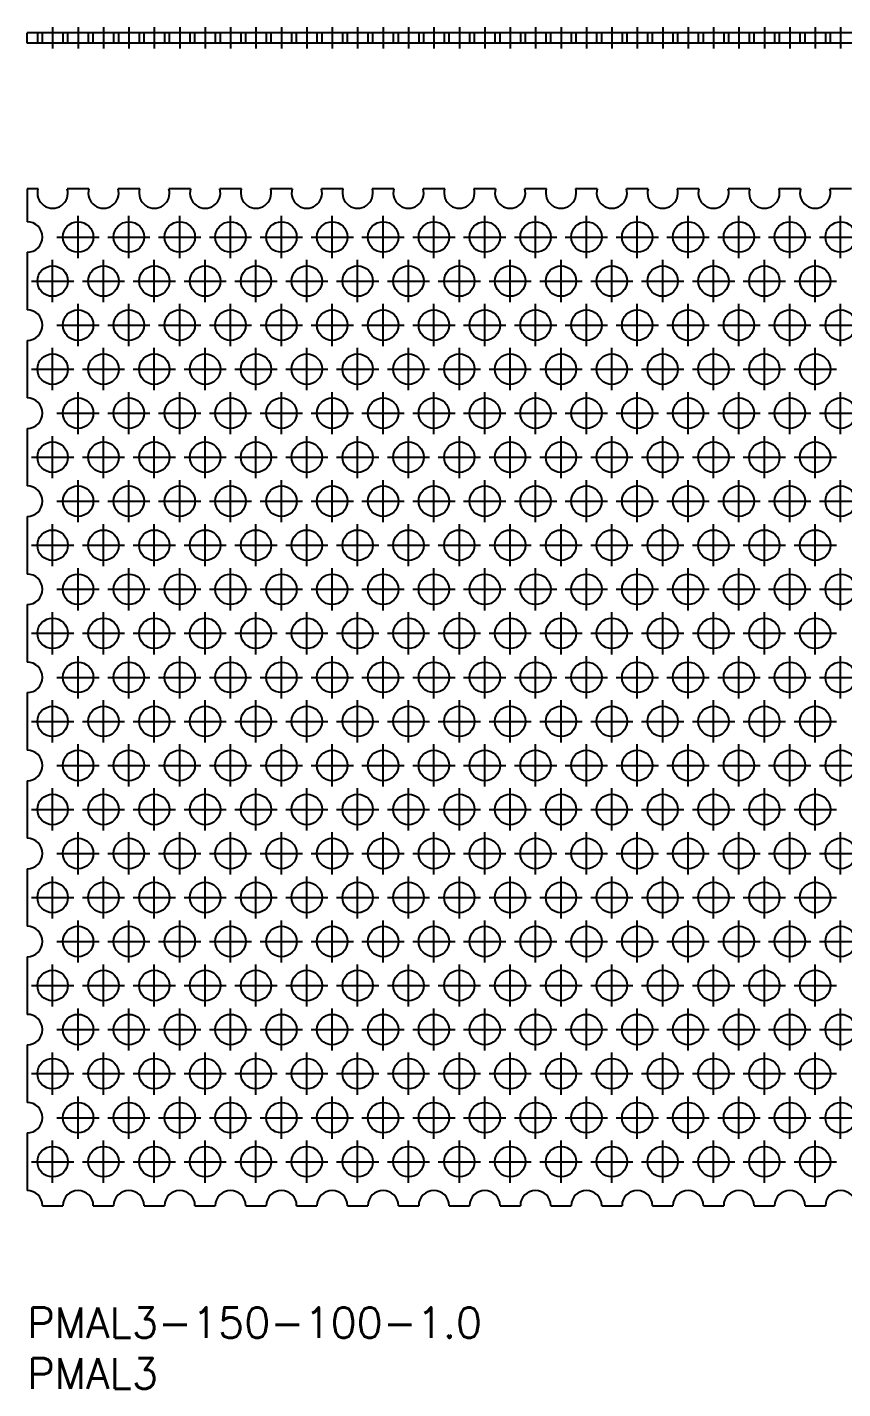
# Model space of a CAD drawing. Extents: x 0 to 162, y -8 to 126.
# Drawn here: x 0 to 80.2, y -8 to 125.9 of the extents above; entities that cross this region are included whole.
import ezdxf

# ---------------------------------------------------------------- set-up
doc = ezdxf.new("R2010")
doc.units = 0
doc.header["$LTSCALE"] = 0.5
doc.linetypes.add('CENTER', pattern=[50.8, 31.75, -6.35, 6.35, -6.35])
doc.linetypes.add('DASHED', pattern=[19.05, 12.7, -6.35])
for name, color, linetype in [('MSM_CENTER', 1, 'CENTER'), ('MSM_CONTINUOUS', 7, 'CONTINUOUS'), ('MSM_DASHED', 4, 'DASHED'), ('MSM_PART_NUMBER', 7, 'CONTINUOUS')]:
    doc.layers.add(name, color=color, linetype=linetype)
doc.styles.get("Standard").update_dxf_attribs({"font": 'txt.shx', "height": 3, "bigfont": 'bigfont.shx'})

# ---------------------------------------------------------------- blocks, each defined once
blk = doc.blocks.new('*U14')
at = {"layer": 'MSM_PART_NUMBER'}
blk.add_text('PMAL3-150-100-1.0', height=3, dxfattribs=at).set_placement((0, -3))
blk = doc.blocks.new('*U15')
at = {"layer": 'MSM_PART_NUMBER'}
blk.add_text('PMAL3', height=3, dxfattribs=at).set_placement((0, -8))

msp = doc.modelspace()

# ---------------------------------------------------------------- linework, layer by layer
at = {"layer": 'MSM_CENTER'}
for p, q in [((2.5, 125.89), (2.5, 123.79)), ((5, 125.89), (5, 123.79)), ((7.5, 125.89), (7.5, 123.79)), ((10, 125.89), (10, 123.79)), ((12.5, 125.89), (12.5, 123.79)), ((15, 125.89), (15, 123.79)), ((17.5, 125.89), (17.5, 123.79)), ((20, 125.89), (20, 123.79)), ((22.5, 125.89), (22.5, 123.79)), ((25, 125.89), (25, 123.79)), ((27.5, 125.89), (27.5, 123.79)), ((30, 125.89), (30, 123.79)), ((32.5, 125.89), (32.5, 123.79)), ((35, 125.89), (35, 123.79)), ((37.5, 125.89), (37.5, 123.79)), ((40, 125.89), (40, 123.79)), ((42.5, 125.89), (42.5, 123.79)), ((45, 125.89), (45, 123.79)), ((47.5, 125.89), (47.5, 123.79)), ((50, 125.89), (50, 123.79)), ((52.5, 125.89), (52.5, 123.79)), ((55, 125.89), (55, 123.79)), ((57.5, 125.89), (57.5, 123.79)), ((60, 125.89), (60, 123.79)), ((62.5, 125.89), (62.5, 123.79)), ((65, 125.89), (65, 123.79)), ((67.5, 125.89), (67.5, 123.79)), ((70, 125.89), (70, 123.79)), ((72.5, 125.89), (72.5, 123.79)), ((75, 125.89), (75, 123.79)), ((77.5, 125.89), (77.5, 123.79)), ((80, 125.89), (80, 123.79)), ((5, 103.19), (5, 107.34)), ((10, 103.19), (10, 107.34)), ((15, 103.19), (15, 107.34)), ((20, 103.19), (20, 107.34)), ((25, 103.19), (25, 107.34)), ((30, 103.19), (30, 107.34)), ((35, 103.19), (35, 107.34)), ((40, 103.19), (40, 107.34)), ((45, 103.19), (45, 107.34)), ((50, 103.19), (50, 107.34)), ((55, 103.19), (55, 107.34)), ((60, 103.19), (60, 107.34)), ((65, 103.19), (65, 107.34)), ((70, 103.19), (70, 107.34)), ((75, 103.19), (75, 107.34)), ((80, 103.19), (80, 107.34)), ((2.92, 105.26), (7.08, 105.26)), ((7.92, 105.26), (12.07, 105.26)), ((12.92, 105.26), (17.07, 105.26)), ((17.92, 105.26), (22.07, 105.26)), ((22.92, 105.26), (27.07, 105.26)), ((27.92, 105.26), (32.08, 105.26)), ((32.92, 105.26), (37.08, 105.26)), ((37.92, 105.26), (42.08, 105.26)), ((42.92, 105.26), (47.08, 105.26)), ((47.92, 105.26), (52.08, 105.26)), ((52.92, 105.26), (57.08, 105.26)), ((57.92, 105.26), (62.08, 105.26)), ((62.92, 105.26), (67.08, 105.26)), ((67.92, 105.26), (72.08, 105.26)), ((72.92, 105.26), (77.08, 105.26)), ((77.92, 105.26), (82.08, 105.26)), ((2.5, 98.86), (2.5, 103.01)), ((7.5, 98.86), (7.5, 103.01)), ((12.5, 98.86), (12.5, 103.01)), ((17.5, 98.86), (17.5, 103.01)), ((22.5, 98.86), (22.5, 103.01)), ((27.5, 98.86), (27.5, 103.01)), ((32.5, 98.86), (32.5, 103.01)), ((37.5, 98.86), (37.5, 103.01)), ((42.5, 98.86), (42.5, 103.01)), ((47.5, 98.86), (47.5, 103.01)), ((52.5, 98.86), (52.5, 103.01)), ((57.5, 98.86), (57.5, 103.01)), ((62.5, 98.86), (62.5, 103.01)), ((67.5, 98.86), (67.5, 103.01)), ((72.5, 98.86), (72.5, 103.01)), ((77.5, 98.86), (77.5, 103.01)), ((0.42, 100.93), (4.58, 100.93)), ((5.42, 100.93), (9.58, 100.93)), ((10.42, 100.93), (14.57, 100.93)), ((15.42, 100.93), (19.57, 100.93)), ((20.42, 100.93), (24.57, 100.93)), ((25.42, 100.93), (29.57, 100.93)), ((30.42, 100.93), (34.58, 100.93)), ((35.42, 100.93), (39.58, 100.93)), ((40.42, 100.93), (44.58, 100.93)), ((45.42, 100.93), (49.58, 100.93)), ((50.42, 100.93), (54.58, 100.93)), ((55.42, 100.93), (59.58, 100.93)), ((60.42, 100.93), (64.58, 100.93)), ((65.42, 100.93), (69.58, 100.93)), ((70.42, 100.93), (74.58, 100.93)), ((75.42, 100.93), (79.58, 100.93)), ((5, 94.53), (5, 98.68)), ((10, 94.53), (10, 98.68)), ((15, 94.53), (15, 98.68)), ((20, 94.53), (20, 98.68)), ((25, 94.53), (25, 98.68)), ((30, 94.53), (30, 98.68)), ((35, 94.53), (35, 98.68)), ((40, 94.53), (40, 98.68)), ((45, 94.53), (45, 98.68)), ((50, 94.53), (50, 98.68)), ((55, 94.53), (55, 98.68)), ((60, 94.53), (60, 98.68)), ((65, 94.53), (65, 98.68)), ((70, 94.53), (70, 98.68)), ((75, 94.53), (75, 98.68)), ((80, 94.53), (80, 98.68)), ((2.92, 96.6), (7.08, 96.6)), ((7.92, 96.6), (12.07, 96.6)), ((12.92, 96.6), (17.07, 96.6)), ((17.92, 96.6), (22.07, 96.6)), ((22.92, 96.6), (27.07, 96.6)), ((27.92, 96.6), (32.08, 96.6)), ((32.92, 96.6), (37.08, 96.6)), ((37.92, 96.6), (42.08, 96.6)), ((42.92, 96.6), (47.08, 96.6)), ((47.92, 96.6), (52.08, 96.6)), ((52.92, 96.6), (57.08, 96.6)), ((57.92, 96.6), (62.08, 96.6)), ((62.92, 96.6), (67.08, 96.6)), ((67.92, 96.6), (72.08, 96.6)), ((72.92, 96.6), (77.08, 96.6)), ((77.92, 96.6), (82.08, 96.6)), ((2.5, 90.2), (2.5, 94.35)), ((7.5, 90.2), (7.5, 94.35)), ((12.5, 90.2), (12.5, 94.35)), ((17.5, 90.2), (17.5, 94.35)), ((22.5, 90.2), (22.5, 94.35)), ((27.5, 90.2), (27.5, 94.35)), ((32.5, 90.2), (32.5, 94.35)), ((37.5, 90.2), (37.5, 94.35)), ((42.5, 90.2), (42.5, 94.35)), ((47.5, 90.2), (47.5, 94.35)), ((52.5, 90.2), (52.5, 94.35)), ((57.5, 90.2), (57.5, 94.35)), ((62.5, 90.2), (62.5, 94.35)), ((67.5, 90.2), (67.5, 94.35)), ((72.5, 90.2), (72.5, 94.35)), ((77.5, 90.2), (77.5, 94.35)), ((0.42, 92.27), (4.58, 92.27)), ((5.42, 92.27), (9.58, 92.27)), ((10.42, 92.27), (14.57, 92.27)), ((15.42, 92.27), (19.57, 92.27)), ((20.42, 92.27), (24.57, 92.27)), ((25.42, 92.27), (29.57, 92.27)), ((30.42, 92.27), (34.58, 92.27)), ((35.42, 92.27), (39.58, 92.27)), ((40.42, 92.27), (44.58, 92.27)), ((45.42, 92.27), (49.58, 92.27)), ((50.42, 92.27), (54.58, 92.27)), ((55.42, 92.27), (59.58, 92.27)), ((60.42, 92.27), (64.58, 92.27)), ((65.42, 92.27), (69.58, 92.27)), ((70.42, 92.27), (74.58, 92.27)), ((75.42, 92.27), (79.58, 92.27)), ((5, 85.87), (5, 90.02)), ((10, 85.87), (10, 90.02)), ((15, 85.87), (15, 90.02)), ((20, 85.87), (20, 90.02)), ((25, 85.87), (25, 90.02)), ((30, 85.87), (30, 90.02)), ((35, 85.87), (35, 90.02)), ((40, 85.87), (40, 90.02)), ((45, 85.87), (45, 90.02)), ((50, 85.87), (50, 90.02)), ((55, 85.87), (55, 90.02)), ((60, 85.87), (60, 90.02)), ((65, 85.87), (65, 90.02)), ((70, 85.87), (70, 90.02)), ((75, 85.87), (75, 90.02)), ((80, 85.87), (80, 90.02)), ((2.92, 87.94), (7.08, 87.94)), ((7.92, 87.94), (12.07, 87.94)), ((12.92, 87.94), (17.07, 87.94)), ((17.92, 87.94), (22.07, 87.94)), ((22.92, 87.94), (27.07, 87.94)), ((27.92, 87.94), (32.08, 87.94)), ((32.92, 87.94), (37.08, 87.94)), ((37.92, 87.94), (42.08, 87.94)), ((42.92, 87.94), (47.08, 87.94)), ((47.92, 87.94), (52.08, 87.94)), ((52.92, 87.94), (57.08, 87.94)), ((57.92, 87.94), (62.08, 87.94)), ((62.92, 87.94), (67.08, 87.94)), ((67.92, 87.94), (72.08, 87.94)), ((72.92, 87.94), (77.08, 87.94)), ((77.92, 87.94), (82.08, 87.94)), ((2.5, 81.54), (2.5, 85.69)), ((7.5, 81.54), (7.5, 85.69)), ((12.5, 81.54), (12.5, 85.69)), ((17.5, 81.54), (17.5, 85.69)), ((22.5, 81.54), (22.5, 85.69)), ((27.5, 81.54), (27.5, 85.69)), ((32.5, 81.54), (32.5, 85.69)), ((37.5, 81.54), (37.5, 85.69)), ((42.5, 81.54), (42.5, 85.69)), ((47.5, 81.54), (47.5, 85.69)), ((52.5, 81.54), (52.5, 85.69)), ((57.5, 81.54), (57.5, 85.69)), ((62.5, 81.54), (62.5, 85.69)), ((67.5, 81.54), (67.5, 85.69)), ((72.5, 81.54), (72.5, 85.69)), ((77.5, 81.54), (77.5, 85.69)), ((0.42, 83.61), (4.58, 83.61)), ((5.42, 83.61), (9.58, 83.61)), ((10.42, 83.61), (14.57, 83.61)), ((15.42, 83.61), (19.57, 83.61)), ((20.42, 83.61), (24.57, 83.61)), ((25.42, 83.61), (29.57, 83.61)), ((30.42, 83.61), (34.58, 83.61)), ((35.42, 83.61), (39.58, 83.61)), ((40.42, 83.61), (44.58, 83.61)), ((45.42, 83.61), (49.58, 83.61)), ((50.42, 83.61), (54.58, 83.61)), ((55.42, 83.61), (59.58, 83.61)), ((60.42, 83.61), (64.58, 83.61)), ((65.42, 83.61), (69.58, 83.61)), ((70.42, 83.61), (74.58, 83.61)), ((75.42, 83.61), (79.58, 83.61)), ((5, 77.21), (5, 81.36)), ((10, 77.21), (10, 81.36)), ((15, 77.21), (15, 81.36)), ((20, 77.21), (20, 81.36)), ((25, 77.21), (25, 81.36)), ((30, 77.21), (30, 81.36)), ((35, 77.21), (35, 81.36)), ((40, 77.21), (40, 81.36)), ((45, 77.21), (45, 81.36)), ((50, 77.21), (50, 81.36)), ((55, 77.21), (55, 81.36)), ((60, 77.21), (60, 81.36)), ((65, 77.21), (65, 81.36)), ((70, 77.21), (70, 81.36)), ((75, 77.21), (75, 81.36)), ((80, 77.21), (80, 81.36)), ((2.92, 79.28), (7.08, 79.28)), ((7.92, 79.28), (12.07, 79.28)), ((12.92, 79.28), (17.07, 79.28)), ((17.92, 79.28), (22.07, 79.28)), ((22.92, 79.28), (27.07, 79.28)), ((27.92, 79.28), (32.08, 79.28)), ((32.92, 79.28), (37.08, 79.28)), ((37.92, 79.28), (42.08, 79.28)), ((42.92, 79.28), (47.08, 79.28)), ((47.92, 79.28), (52.08, 79.28)), ((52.92, 79.28), (57.08, 79.28)), ((57.92, 79.28), (62.08, 79.28)), ((62.92, 79.28), (67.08, 79.28)), ((67.92, 79.28), (72.08, 79.28)), ((72.92, 79.28), (77.08, 79.28)), ((77.92, 79.28), (82.08, 79.28)), ((2.5, 72.88), (2.5, 77.03)), ((7.5, 72.88), (7.5, 77.03)), ((12.5, 72.88), (12.5, 77.03)), ((17.5, 72.88), (17.5, 77.03)), ((22.5, 72.88), (22.5, 77.03)), ((27.5, 72.88), (27.5, 77.03)), ((32.5, 72.88), (32.5, 77.03)), ((37.5, 72.88), (37.5, 77.03)), ((42.5, 72.88), (42.5, 77.03)), ((47.5, 72.88), (47.5, 77.03)), ((52.5, 72.88), (52.5, 77.03)), ((57.5, 72.88), (57.5, 77.03)), ((62.5, 72.88), (62.5, 77.03)), ((67.5, 72.88), (67.5, 77.03)), ((72.5, 72.88), (72.5, 77.03)), ((77.5, 72.88), (77.5, 77.03)), ((0.42, 74.95), (4.58, 74.95)), ((5.42, 74.95), (9.58, 74.95)), ((10.42, 74.95), (14.57, 74.95)), ((15.42, 74.95), (19.57, 74.95)), ((20.42, 74.95), (24.57, 74.95)), ((25.42, 74.95), (29.57, 74.95)), ((30.42, 74.95), (34.58, 74.95)), ((35.42, 74.95), (39.58, 74.95)), ((40.42, 74.95), (44.58, 74.95)), ((45.42, 74.95), (49.58, 74.95)), ((50.42, 74.95), (54.58, 74.95)), ((55.42, 74.95), (59.58, 74.95)), ((60.42, 74.95), (64.58, 74.95)), ((65.42, 74.95), (69.58, 74.95)), ((70.42, 74.95), (74.58, 74.95)), ((75.42, 74.95), (79.58, 74.95)), ((5, 68.55), (5, 72.7)), ((10, 68.55), (10, 72.7)), ((15, 68.55), (15, 72.7)), ((20, 68.55), (20, 72.7)), ((25, 68.55), (25, 72.7)), ((30, 68.55), (30, 72.7)), ((35, 68.55), (35, 72.7)), ((40, 68.55), (40, 72.7)), ((45, 68.55), (45, 72.7)), ((50, 68.55), (50, 72.7)), ((55, 68.55), (55, 72.7)), ((60, 68.55), (60, 72.7)), ((65, 68.55), (65, 72.7)), ((70, 68.55), (70, 72.7)), ((75, 68.55), (75, 72.7)), ((80, 68.55), (80, 72.7)), ((2.92, 70.62), (7.08, 70.62)), ((7.92, 70.62), (12.07, 70.62)), ((12.92, 70.62), (17.07, 70.62)), ((17.92, 70.62), (22.07, 70.62)), ((22.92, 70.62), (27.07, 70.62)), ((27.92, 70.62), (32.08, 70.62)), ((32.92, 70.62), (37.08, 70.62)), ((37.92, 70.62), (42.08, 70.62)), ((42.92, 70.62), (47.08, 70.62)), ((47.92, 70.62), (52.08, 70.62)), ((52.92, 70.62), (57.08, 70.62)), ((57.92, 70.62), (62.08, 70.62)), ((62.92, 70.62), (67.08, 70.62)), ((67.92, 70.62), (72.08, 70.62)), ((72.92, 70.62), (77.08, 70.62)), ((77.92, 70.62), (82.08, 70.62)), ((2.5, 64.22), (2.5, 68.37)), ((7.5, 64.22), (7.5, 68.37)), ((12.5, 64.22), (12.5, 68.37)), ((17.5, 64.22), (17.5, 68.37)), ((22.5, 64.22), (22.5, 68.37)), ((27.5, 64.22), (27.5, 68.37)), ((32.5, 64.22), (32.5, 68.37)), ((37.5, 64.22), (37.5, 68.37)), ((42.5, 64.22), (42.5, 68.37)), ((47.5, 64.22), (47.5, 68.37)), ((52.5, 64.22), (52.5, 68.37)), ((57.5, 64.22), (57.5, 68.37)), ((62.5, 64.22), (62.5, 68.37)), ((67.5, 64.22), (67.5, 68.37)), ((72.5, 64.22), (72.5, 68.37)), ((77.5, 64.22), (77.5, 68.37)), ((0.42, 66.29), (4.58, 66.29)), ((5.42, 66.29), (9.58, 66.29)), ((10.42, 66.29), (14.57, 66.29)), ((15.42, 66.29), (19.57, 66.29)), ((20.42, 66.29), (24.57, 66.29)), ((25.42, 66.29), (29.57, 66.29)), ((30.42, 66.29), (34.58, 66.29)), ((35.42, 66.29), (39.58, 66.29)), ((40.42, 66.29), (44.58, 66.29)), ((45.42, 66.29), (49.58, 66.29)), ((50.42, 66.29), (54.58, 66.29)), ((55.42, 66.29), (59.58, 66.29)), ((60.42, 66.29), (64.58, 66.29)), ((65.42, 66.29), (69.58, 66.29)), ((70.42, 66.29), (74.58, 66.29)), ((75.42, 66.29), (79.58, 66.29)), ((5, 59.89), (5, 64.04)), ((10, 59.89), (10, 64.04)), ((15, 59.89), (15, 64.04)), ((20, 59.89), (20, 64.04)), ((25, 59.89), (25, 64.04)), ((30, 59.89), (30, 64.04)), ((35, 59.89), (35, 64.04)), ((40, 59.89), (40, 64.04)), ((45, 59.89), (45, 64.04)), ((50, 59.89), (50, 64.04)), ((55, 59.89), (55, 64.04)), ((60, 59.89), (60, 64.04)), ((65, 59.89), (65, 64.04)), ((70, 59.89), (70, 64.04)), ((75, 59.89), (75, 64.04)), ((80, 59.89), (80, 64.04)), ((2.92, 61.96), (7.08, 61.96)), ((7.92, 61.96), (12.07, 61.96)), ((12.92, 61.96), (17.07, 61.96)), ((17.92, 61.96), (22.07, 61.96)), ((22.92, 61.96), (27.07, 61.96)), ((27.92, 61.96), (32.08, 61.96)), ((32.92, 61.96), (37.08, 61.96)), ((37.92, 61.96), (42.08, 61.96)), ((42.92, 61.96), (47.08, 61.96)), ((47.92, 61.96), (52.08, 61.96)), ((52.92, 61.96), (57.08, 61.96)), ((57.92, 61.96), (62.08, 61.96)), ((62.92, 61.96), (67.08, 61.96)), ((67.92, 61.96), (72.08, 61.96)), ((72.92, 61.96), (77.08, 61.96)), ((77.92, 61.96), (82.08, 61.96)), ((2.5, 55.56), (2.5, 59.71)), ((7.5, 55.56), (7.5, 59.71)), ((12.5, 55.56), (12.5, 59.71)), ((17.5, 55.56), (17.5, 59.71)), ((22.5, 55.56), (22.5, 59.71)), ((27.5, 55.56), (27.5, 59.71)), ((32.5, 55.56), (32.5, 59.71)), ((37.5, 55.56), (37.5, 59.71)), ((42.5, 55.56), (42.5, 59.71)), ((47.5, 55.56), (47.5, 59.71)), ((52.5, 55.56), (52.5, 59.71)), ((57.5, 55.56), (57.5, 59.71)), ((62.5, 55.56), (62.5, 59.71)), ((67.5, 55.56), (67.5, 59.71)), ((72.5, 55.56), (72.5, 59.71)), ((77.5, 55.56), (77.5, 59.71)), ((0.42, 57.63), (4.58, 57.63)), ((5.42, 57.63), (9.58, 57.63)), ((10.42, 57.63), (14.57, 57.63)), ((15.42, 57.63), (19.57, 57.63)), ((20.42, 57.63), (24.57, 57.63)), ((25.42, 57.63), (29.57, 57.63)), ((30.42, 57.63), (34.58, 57.63)), ((35.42, 57.63), (39.58, 57.63)), ((40.42, 57.63), (44.58, 57.63)), ((45.42, 57.63), (49.58, 57.63)), ((50.42, 57.63), (54.58, 57.63)), ((55.42, 57.63), (59.58, 57.63)), ((60.42, 57.63), (64.58, 57.63)), ((65.42, 57.63), (69.58, 57.63)), ((70.42, 57.63), (74.58, 57.63)), ((75.42, 57.63), (79.58, 57.63)), ((5, 51.23), (5, 55.38)), ((10, 51.23), (10, 55.38)), ((15, 51.23), (15, 55.38)), ((20, 51.23), (20, 55.38)), ((25, 51.23), (25, 55.38)), ((30, 51.23), (30, 55.38)), ((35, 51.23), (35, 55.38)), ((40, 51.23), (40, 55.38)), ((45, 51.23), (45, 55.38)), ((50, 51.23), (50, 55.38)), ((55, 51.23), (55, 55.38)), ((60, 51.23), (60, 55.38)), ((65, 51.23), (65, 55.38)), ((70, 51.23), (70, 55.38)), ((75, 51.23), (75, 55.38)), ((80, 51.23), (80, 55.38)), ((2.92, 53.3), (7.08, 53.3)), ((7.92, 53.3), (12.07, 53.3)), ((12.92, 53.3), (17.07, 53.3)), ((17.92, 53.3), (22.07, 53.3)), ((22.92, 53.3), (27.07, 53.3)), ((27.92, 53.3), (32.08, 53.3)), ((32.92, 53.3), (37.08, 53.3)), ((37.92, 53.3), (42.08, 53.3)), ((42.92, 53.3), (47.08, 53.3)), ((47.92, 53.3), (52.08, 53.3)), ((52.92, 53.3), (57.08, 53.3)), ((57.92, 53.3), (62.08, 53.3)), ((62.92, 53.3), (67.08, 53.3)), ((67.92, 53.3), (72.08, 53.3)), ((72.92, 53.3), (77.08, 53.3)), ((77.92, 53.3), (82.08, 53.3)), ((2.5, 46.9), (2.5, 51.05)), ((7.5, 46.9), (7.5, 51.05)), ((12.5, 46.9), (12.5, 51.05)), ((17.5, 46.9), (17.5, 51.05)), ((22.5, 46.9), (22.5, 51.05)), ((27.5, 46.9), (27.5, 51.05)), ((32.5, 46.9), (32.5, 51.05)), ((37.5, 46.9), (37.5, 51.05)), ((42.5, 46.9), (42.5, 51.05)), ((47.5, 46.9), (47.5, 51.05)), ((52.5, 46.9), (52.5, 51.05)), ((57.5, 46.9), (57.5, 51.05)), ((62.5, 46.9), (62.5, 51.05)), ((67.5, 46.9), (67.5, 51.05)), ((72.5, 46.9), (72.5, 51.05)), ((77.5, 46.9), (77.5, 51.05)), ((0.42, 48.97), (4.58, 48.97)), ((5.42, 48.97), (9.58, 48.97)), ((10.42, 48.97), (14.57, 48.97)), ((15.42, 48.97), (19.57, 48.97)), ((20.42, 48.97), (24.57, 48.97)), ((25.42, 48.97), (29.57, 48.97)), ((30.42, 48.97), (34.58, 48.97)), ((35.42, 48.97), (39.58, 48.97)), ((40.42, 48.97), (44.58, 48.97)), ((45.42, 48.97), (49.58, 48.97)), ((50.42, 48.97), (54.58, 48.97)), ((55.42, 48.97), (59.58, 48.97)), ((60.42, 48.97), (64.58, 48.97)), ((65.42, 48.97), (69.58, 48.97)), ((70.42, 48.97), (74.58, 48.97)), ((75.42, 48.97), (79.58, 48.97)), ((5, 42.57), (5, 46.72)), ((10, 42.57), (10, 46.72)), ((15, 42.57), (15, 46.72)), ((20, 42.57), (20, 46.72)), ((25, 42.57), (25, 46.72)), ((30, 42.57), (30, 46.72)), ((35, 42.57), (35, 46.72)), ((40, 42.57), (40, 46.72)), ((45, 42.57), (45, 46.72)), ((50, 42.57), (50, 46.72)), ((55, 42.57), (55, 46.72)), ((60, 42.57), (60, 46.72)), ((65, 42.57), (65, 46.72)), ((70, 42.57), (70, 46.72)), ((75, 42.57), (75, 46.72)), ((80, 42.57), (80, 46.72)), ((2.92, 44.64), (7.08, 44.64)), ((7.92, 44.64), (12.07, 44.64)), ((12.92, 44.64), (17.07, 44.64)), ((17.92, 44.64), (22.07, 44.64)), ((22.92, 44.64), (27.07, 44.64)), ((27.92, 44.64), (32.08, 44.64)), ((32.92, 44.64), (37.08, 44.64)), ((37.92, 44.64), (42.08, 44.64)), ((42.92, 44.64), (47.08, 44.64)), ((47.92, 44.64), (52.08, 44.64)), ((52.92, 44.64), (57.08, 44.64)), ((57.92, 44.64), (62.08, 44.64)), ((62.92, 44.64), (67.08, 44.64)), ((67.92, 44.64), (72.08, 44.64)), ((72.92, 44.64), (77.08, 44.64)), ((77.92, 44.64), (82.08, 44.64)), ((2.5, 38.24), (2.5, 42.39)), ((7.5, 38.24), (7.5, 42.39)), ((12.5, 38.24), (12.5, 42.39)), ((17.5, 38.24), (17.5, 42.39)), ((22.5, 38.24), (22.5, 42.39)), ((27.5, 38.24), (27.5, 42.39)), ((32.5, 38.24), (32.5, 42.39)), ((37.5, 38.24), (37.5, 42.39)), ((42.5, 38.24), (42.5, 42.39)), ((47.5, 38.24), (47.5, 42.39)), ((52.5, 38.24), (52.5, 42.39)), ((57.5, 38.24), (57.5, 42.39)), ((62.5, 38.24), (62.5, 42.39)), ((67.5, 38.24), (67.5, 42.39)), ((72.5, 38.24), (72.5, 42.39)), ((77.5, 38.24), (77.5, 42.39)), ((0.42, 40.31), (4.58, 40.31)), ((5.42, 40.31), (9.58, 40.31)), ((10.42, 40.31), (14.57, 40.31)), ((15.42, 40.31), (19.57, 40.31)), ((20.42, 40.31), (24.57, 40.31)), ((25.42, 40.31), (29.57, 40.31)), ((30.42, 40.31), (34.58, 40.31)), ((35.42, 40.31), (39.58, 40.31)), ((40.42, 40.31), (44.58, 40.31)), ((45.42, 40.31), (49.58, 40.31)), ((50.42, 40.31), (54.58, 40.31)), ((55.42, 40.31), (59.58, 40.31)), ((60.42, 40.31), (64.58, 40.31)), ((65.42, 40.31), (69.58, 40.31)), ((70.42, 40.31), (74.58, 40.31)), ((75.42, 40.31), (79.58, 40.31)), ((5, 33.91), (5, 38.06)), ((10, 33.91), (10, 38.06)), ((15, 33.91), (15, 38.06)), ((20, 33.91), (20, 38.06)), ((25, 33.91), (25, 38.06)), ((30, 33.91), (30, 38.06)), ((35, 33.91), (35, 38.06)), ((40, 33.91), (40, 38.06)), ((45, 33.91), (45, 38.06)), ((50, 33.91), (50, 38.06)), ((55, 33.91), (55, 38.06)), ((60, 33.91), (60, 38.06)), ((65, 33.91), (65, 38.06)), ((70, 33.91), (70, 38.06)), ((75, 33.91), (75, 38.06)), ((80, 33.91), (80, 38.06)), ((2.92, 35.98), (7.08, 35.98)), ((7.92, 35.98), (12.07, 35.98)), ((12.92, 35.98), (17.07, 35.98)), ((17.92, 35.98), (22.07, 35.98)), ((22.92, 35.98), (27.07, 35.98)), ((27.92, 35.98), (32.08, 35.98)), ((32.92, 35.98), (37.08, 35.98)), ((37.92, 35.98), (42.08, 35.98)), ((42.92, 35.98), (47.08, 35.98)), ((47.92, 35.98), (52.08, 35.98)), ((52.92, 35.98), (57.08, 35.98)), ((57.92, 35.98), (62.08, 35.98)), ((62.92, 35.98), (67.08, 35.98)), ((67.92, 35.98), (72.08, 35.98)), ((72.92, 35.98), (77.08, 35.98)), ((77.92, 35.98), (82.08, 35.98)), ((2.5, 29.58), (2.5, 33.73)), ((7.5, 29.58), (7.5, 33.73)), ((12.5, 29.58), (12.5, 33.73)), ((17.5, 29.58), (17.5, 33.73)), ((22.5, 29.58), (22.5, 33.73)), ((27.5, 29.58), (27.5, 33.73)), ((32.5, 29.58), (32.5, 33.73)), ((37.5, 29.58), (37.5, 33.73)), ((42.5, 29.58), (42.5, 33.73)), ((47.5, 29.58), (47.5, 33.73)), ((52.5, 29.58), (52.5, 33.73)), ((57.5, 29.58), (57.5, 33.73)), ((62.5, 29.58), (62.5, 33.73)), ((67.5, 29.58), (67.5, 33.73)), ((72.5, 29.58), (72.5, 33.73)), ((77.5, 29.58), (77.5, 33.73)), ((0.42, 31.65), (4.58, 31.65)), ((5.42, 31.65), (9.58, 31.65)), ((10.42, 31.65), (14.57, 31.65)), ((15.42, 31.65), (19.57, 31.65)), ((20.42, 31.65), (24.57, 31.65)), ((25.42, 31.65), (29.57, 31.65)), ((30.42, 31.65), (34.58, 31.65)), ((35.42, 31.65), (39.58, 31.65)), ((40.42, 31.65), (44.58, 31.65)), ((45.42, 31.65), (49.58, 31.65)), ((50.42, 31.65), (54.58, 31.65)), ((55.42, 31.65), (59.58, 31.65)), ((60.42, 31.65), (64.58, 31.65)), ((65.42, 31.65), (69.58, 31.65)), ((70.42, 31.65), (74.58, 31.65)), ((75.42, 31.65), (79.58, 31.65)), ((5, 25.25), (5, 29.4)), ((10, 25.25), (10, 29.4)), ((15, 25.25), (15, 29.4)), ((20, 25.25), (20, 29.4)), ((25, 25.25), (25, 29.4)), ((30, 25.25), (30, 29.4)), ((35, 25.25), (35, 29.4)), ((40, 25.25), (40, 29.4)), ((45, 25.25), (45, 29.4)), ((50, 25.25), (50, 29.4)), ((55, 25.25), (55, 29.4)), ((60, 25.25), (60, 29.4)), ((65, 25.25), (65, 29.4)), ((70, 25.25), (70, 29.4)), ((75, 25.25), (75, 29.4)), ((80, 25.25), (80, 29.4)), ((2.92, 27.32), (7.08, 27.32)), ((7.92, 27.32), (12.07, 27.32)), ((12.92, 27.32), (17.07, 27.32)), ((17.92, 27.32), (22.07, 27.32)), ((22.92, 27.32), (27.07, 27.32)), ((27.92, 27.32), (32.08, 27.32)), ((32.92, 27.32), (37.08, 27.32)), ((37.92, 27.32), (42.08, 27.32)), ((42.92, 27.32), (47.08, 27.32)), ((47.92, 27.32), (52.08, 27.32)), ((52.92, 27.32), (57.08, 27.32)), ((57.92, 27.32), (62.08, 27.32)), ((62.92, 27.32), (67.08, 27.32)), ((67.92, 27.32), (72.08, 27.32)), ((72.92, 27.32), (77.08, 27.32)), ((77.92, 27.32), (82.08, 27.32)), ((2.5, 20.92), (2.5, 25.07)), ((7.5, 20.92), (7.5, 25.07)), ((12.5, 20.92), (12.5, 25.07)), ((17.5, 20.92), (17.5, 25.07)), ((22.5, 20.92), (22.5, 25.07)), ((27.5, 20.92), (27.5, 25.07)), ((32.5, 20.92), (32.5, 25.07)), ((37.5, 20.92), (37.5, 25.07)), ((42.5, 20.92), (42.5, 25.07)), ((47.5, 20.92), (47.5, 25.07)), ((52.5, 20.92), (52.5, 25.07)), ((57.5, 20.92), (57.5, 25.07)), ((62.5, 20.92), (62.5, 25.07)), ((67.5, 20.92), (67.5, 25.07)), ((72.5, 20.92), (72.5, 25.07)), ((77.5, 20.92), (77.5, 25.07)), ((0.42, 22.99), (4.58, 22.99)), ((5.42, 22.99), (9.58, 22.99)), ((10.42, 22.99), (14.57, 22.99)), ((15.42, 22.99), (19.57, 22.99)), ((20.42, 22.99), (24.57, 22.99)), ((25.42, 22.99), (29.57, 22.99)), ((30.42, 22.99), (34.58, 22.99)), ((35.42, 22.99), (39.58, 22.99)), ((40.42, 22.99), (44.58, 22.99)), ((45.42, 22.99), (49.58, 22.99)), ((50.42, 22.99), (54.58, 22.99)), ((55.42, 22.99), (59.58, 22.99)), ((60.42, 22.99), (64.58, 22.99)), ((65.42, 22.99), (69.58, 22.99)), ((70.42, 22.99), (74.58, 22.99)), ((75.42, 22.99), (79.58, 22.99)), ((5, 16.59), (5, 20.74)), ((10, 16.59), (10, 20.74)), ((15, 16.59), (15, 20.74)), ((20, 16.59), (20, 20.74)), ((25, 16.59), (25, 20.74)), ((30, 16.59), (30, 20.74)), ((35, 16.59), (35, 20.74)), ((40, 16.59), (40, 20.74)), ((45, 16.59), (45, 20.74)), ((50, 16.59), (50, 20.74)), ((55, 16.59), (55, 20.74)), ((60, 16.59), (60, 20.74)), ((65, 16.59), (65, 20.74)), ((70, 16.59), (70, 20.74)), ((75, 16.59), (75, 20.74)), ((80, 16.59), (80, 20.74)), ((2.92, 18.66), (7.08, 18.66)), ((7.92, 18.66), (12.07, 18.66)), ((12.92, 18.66), (17.07, 18.66)), ((17.92, 18.66), (22.07, 18.66)), ((22.92, 18.66), (27.07, 18.66)), ((27.92, 18.66), (32.08, 18.66)), ((32.92, 18.66), (37.08, 18.66)), ((37.92, 18.66), (42.08, 18.66)), ((42.92, 18.66), (47.08, 18.66)), ((47.92, 18.66), (52.08, 18.66)), ((52.92, 18.66), (57.08, 18.66)), ((57.92, 18.66), (62.08, 18.66)), ((62.92, 18.66), (67.08, 18.66)), ((67.92, 18.66), (72.08, 18.66)), ((72.92, 18.66), (77.08, 18.66)), ((77.92, 18.66), (82.08, 18.66)), ((2.5, 12.26), (2.5, 16.41)), ((7.5, 12.26), (7.5, 16.41)), ((12.5, 12.26), (12.5, 16.41)), ((17.5, 12.26), (17.5, 16.41)), ((22.5, 12.26), (22.5, 16.41)), ((27.5, 12.26), (27.5, 16.41)), ((32.5, 12.26), (32.5, 16.41)), ((37.5, 12.26), (37.5, 16.41)), ((42.5, 12.26), (42.5, 16.41)), ((47.5, 12.26), (47.5, 16.41)), ((52.5, 12.26), (52.5, 16.41)), ((57.5, 12.26), (57.5, 16.41)), ((62.5, 12.26), (62.5, 16.41)), ((67.5, 12.26), (67.5, 16.41)), ((72.5, 12.26), (72.5, 16.41)), ((77.5, 12.26), (77.5, 16.41)), ((0.42, 14.33), (4.58, 14.33)), ((5.42, 14.33), (9.58, 14.33)), ((10.42, 14.33), (14.57, 14.33)), ((15.42, 14.33), (19.57, 14.33)), ((20.42, 14.33), (24.57, 14.33)), ((25.42, 14.33), (29.57, 14.33)), ((30.42, 14.33), (34.58, 14.33)), ((35.42, 14.33), (39.58, 14.33)), ((40.42, 14.33), (44.58, 14.33)), ((45.42, 14.33), (49.58, 14.33)), ((50.42, 14.33), (54.58, 14.33)), ((55.42, 14.33), (59.58, 14.33)), ((60.42, 14.33), (64.58, 14.33)), ((65.42, 14.33), (69.58, 14.33)), ((70.42, 14.33), (74.58, 14.33)), ((75.42, 14.33), (79.58, 14.33))]:
    msp.add_line(p, q, dxfattribs=at)
at = {"layer": 'MSM_CONTINUOUS'}
for p, q in [((150, 125.34), (0, 125.34)), ((0, 124.34), (0, 125.34)), ((150, 124.34), (0, 124.34)), ((1.06, 110), (0, 110)), ((0, 110), (0, 106.76)), ((6.06, 110), (3.94, 110)), ((11.06, 110), (8.94, 110)), ((16.06, 110), (13.94, 110)), ((21.06, 110), (18.94, 110)), ((26.06, 110), (23.94, 110)), ((31.06, 110), (28.94, 110)), ((36.06, 110), (33.94, 110)), ((41.06, 110), (38.94, 110)), ((46.06, 110), (43.94, 110)), ((51.06, 110), (48.94, 110)), ((56.06, 110), (53.94, 110)), ((61.06, 110), (58.94, 110)), ((66.06, 110), (63.94, 110)), ((71.06, 110), (68.94, 110)), ((76.06, 110), (73.94, 110)), ((81.06, 110), (78.94, 110)), ((0, 103.76), (0, 98.1)), ((0, 95.1), (0, 89.44)), ((0, 86.44), (0, 80.78)), ((0, 77.78), (0, 72.12)), ((0, 69.12), (0, 63.46)), ((0, 60.46), (0, 54.8)), ((0, 51.8), (0, 46.14)), ((0, 43.14), (0, 37.48)), ((0, 34.48), (0, 28.82)), ((0, 25.82), (0, 20.16)), ((0, 17.16), (0, 11.5)), ((1.5, 10), (3.5, 10)), ((6.5, 10), (8.5, 10)), ((11.5, 10), (13.5, 10)), ((16.5, 10), (18.5, 10)), ((21.5, 10), (23.5, 10)), ((26.5, 10), (28.5, 10)), ((31.5, 10), (33.5, 10)), ((36.5, 10), (38.5, 10)), ((41.5, 10), (43.5, 10)), ((46.5, 10), (48.5, 10)), ((51.5, 10), (53.5, 10)), ((56.5, 10), (58.5, 10)), ((61.5, 10), (63.5, 10)), ((66.5, 10), (68.5, 10)), ((71.5, 10), (73.5, 10)), ((76.5, 10), (78.5, 10))]:
    msp.add_line(p, q, dxfattribs=at)
for centre in [(5, 105.26), (10, 105.26), (15, 105.26), (20, 105.26), (25, 105.26), (30, 105.26), (35, 105.26), (40, 105.26), (45, 105.26), (50, 105.26), (55, 105.26), (60, 105.26), (65, 105.26), (70, 105.26), (75, 105.26), (80, 105.26), (2.5, 100.93), (7.5, 100.93), (12.5, 100.93), (17.5, 100.93), (22.5, 100.93), (27.5, 100.93), (32.5, 100.93), (37.5, 100.93), (42.5, 100.93), (47.5, 100.93), (52.5, 100.93), (57.5, 100.93), (62.5, 100.93), (67.5, 100.93), (72.5, 100.93), (77.5, 100.93), (5, 96.6), (10, 96.6), (15, 96.6), (20, 96.6), (25, 96.6), (30, 96.6), (35, 96.6), (40, 96.6), (45, 96.6), (50, 96.6), (55, 96.6), (60, 96.6), (65, 96.6), (70, 96.6), (75, 96.6), (80, 96.6), (2.5, 92.27), (7.5, 92.27), (12.5, 92.27), (17.5, 92.27), (22.5, 92.27), (27.5, 92.27), (32.5, 92.27), (37.5, 92.27), (42.5, 92.27), (47.5, 92.27), (52.5, 92.27), (57.5, 92.27), (62.5, 92.27), (67.5, 92.27), (72.5, 92.27), (77.5, 92.27), (5, 87.94), (10, 87.94), (15, 87.94), (20, 87.94), (25, 87.94), (30, 87.94), (35, 87.94), (40, 87.94), (45, 87.94), (50, 87.94), (55, 87.94), (60, 87.94), (65, 87.94), (70, 87.94), (75, 87.94), (80, 87.94), (2.5, 83.61), (7.5, 83.61), (12.5, 83.61), (17.5, 83.61), (22.5, 83.61), (27.5, 83.61), (32.5, 83.61), (37.5, 83.61), (42.5, 83.61), (47.5, 83.61), (52.5, 83.61), (57.5, 83.61), (62.5, 83.61), (67.5, 83.61), (72.5, 83.61), (77.5, 83.61), (5, 79.28), (10, 79.28), (15, 79.28), (20, 79.28), (25, 79.28), (30, 79.28), (35, 79.28), (40, 79.28), (45, 79.28), (50, 79.28), (55, 79.28), (60, 79.28), (65, 79.28), (70, 79.28), (75, 79.28), (80, 79.28), (2.5, 74.95), (7.5, 74.95), (12.5, 74.95), (17.5, 74.95), (22.5, 74.95), (27.5, 74.95), (32.5, 74.95), (37.5, 74.95), (42.5, 74.95), (47.5, 74.95), (52.5, 74.95), (57.5, 74.95), (62.5, 74.95), (67.5, 74.95), (72.5, 74.95), (77.5, 74.95), (5, 70.62), (10, 70.62), (15, 70.62), (20, 70.62), (25, 70.62), (30, 70.62), (35, 70.62), (40, 70.62), (45, 70.62), (50, 70.62), (55, 70.62), (60, 70.62), (65, 70.62), (70, 70.62), (75, 70.62), (80, 70.62), (2.5, 66.29), (7.5, 66.29), (12.5, 66.29), (17.5, 66.29), (22.5, 66.29), (27.5, 66.29), (32.5, 66.29), (37.5, 66.29), (42.5, 66.29), (47.5, 66.29), (52.5, 66.29), (57.5, 66.29), (62.5, 66.29), (67.5, 66.29), (72.5, 66.29), (77.5, 66.29), (5, 61.96), (10, 61.96), (15, 61.96), (20, 61.96), (25, 61.96), (30, 61.96), (35, 61.96), (40, 61.96), (45, 61.96), (50, 61.96), (55, 61.96), (60, 61.96), (65, 61.96), (70, 61.96), (75, 61.96), (80, 61.96), (2.5, 57.63), (7.5, 57.63), (12.5, 57.63), (17.5, 57.63), (22.5, 57.63), (27.5, 57.63), (32.5, 57.63), (37.5, 57.63), (42.5, 57.63), (47.5, 57.63), (52.5, 57.63), (57.5, 57.63), (62.5, 57.63), (67.5, 57.63), (72.5, 57.63), (77.5, 57.63), (5, 53.3), (10, 53.3), (15, 53.3), (20, 53.3), (25, 53.3), (30, 53.3), (35, 53.3), (40, 53.3), (45, 53.3), (50, 53.3), (55, 53.3), (60, 53.3), (65, 53.3), (70, 53.3), (75, 53.3), (80, 53.3), (2.5, 48.97), (7.5, 48.97), (12.5, 48.97), (17.5, 48.97), (22.5, 48.97), (27.5, 48.97), (32.5, 48.97), (37.5, 48.97), (42.5, 48.97), (47.5, 48.97), (52.5, 48.97), (57.5, 48.97), (62.5, 48.97), (67.5, 48.97), (72.5, 48.97), (77.5, 48.97), (5, 44.64), (10, 44.64), (15, 44.64), (20, 44.64), (25, 44.64), (30, 44.64), (35, 44.64), (40, 44.64), (45, 44.64), (50, 44.64), (55, 44.64), (60, 44.64), (65, 44.64), (70, 44.64), (75, 44.64), (80, 44.64), (2.5, 40.31), (7.5, 40.31), (12.5, 40.31), (17.5, 40.31), (22.5, 40.31), (27.5, 40.31), (32.5, 40.31), (37.5, 40.31), (42.5, 40.31), (47.5, 40.31), (52.5, 40.31), (57.5, 40.31), (62.5, 40.31), (67.5, 40.31), (72.5, 40.31), (77.5, 40.31), (5, 35.98), (10, 35.98), (15, 35.98), (20, 35.98), (25, 35.98), (30, 35.98), (35, 35.98), (40, 35.98), (45, 35.98), (50, 35.98), (55, 35.98), (60, 35.98), (65, 35.98), (70, 35.98), (75, 35.98), (80, 35.98), (2.5, 31.65), (7.5, 31.65), (12.5, 31.65), (17.5, 31.65), (22.5, 31.65), (27.5, 31.65), (32.5, 31.65), (37.5, 31.65), (42.5, 31.65), (47.5, 31.65), (52.5, 31.65), (57.5, 31.65), (62.5, 31.65), (67.5, 31.65), (72.5, 31.65), (77.5, 31.65), (5, 27.32), (10, 27.32), (15, 27.32), (20, 27.32), (25, 27.32), (30, 27.32), (35, 27.32), (40, 27.32), (45, 27.32), (50, 27.32), (55, 27.32), (60, 27.32), (65, 27.32), (70, 27.32), (75, 27.32), (80, 27.32), (2.5, 22.99), (7.5, 22.99), (12.5, 22.99), (17.5, 22.99), (22.5, 22.99), (27.5, 22.99), (32.5, 22.99), (37.5, 22.99), (42.5, 22.99), (47.5, 22.99), (52.5, 22.99), (57.5, 22.99), (62.5, 22.99), (67.5, 22.99), (72.5, 22.99), (77.5, 22.99), (5, 18.66), (10, 18.66), (15, 18.66), (20, 18.66), (25, 18.66), (30, 18.66), (35, 18.66), (40, 18.66), (45, 18.66), (50, 18.66), (55, 18.66), (60, 18.66), (65, 18.66), (70, 18.66), (75, 18.66), (80, 18.66), (2.5, 14.33), (7.5, 14.33), (12.5, 14.33), (17.5, 14.33), (22.5, 14.33), (27.5, 14.33), (32.5, 14.33), (37.5, 14.33), (42.5, 14.33), (47.5, 14.33), (52.5, 14.33), (57.5, 14.33), (62.5, 14.33), (67.5, 14.33), (72.5, 14.33), (77.5, 14.33)]:
    msp.add_circle(centre, 1.5, dxfattribs=at)
for centre, start, end in [((2.5, 109.59), 164.2533, 15.7467), ((7.5, 109.59), 164.2533, 15.7467), ((12.5, 109.59), 164.2533, 15.7467), ((17.5, 109.59), 164.2533, 15.7467), ((22.5, 109.59), 164.2533, 15.7467), ((27.5, 109.59), 164.2533, 15.7467), ((32.5, 109.59), 164.2533, 15.7467), ((37.5, 109.59), 164.2533, 15.7467), ((42.5, 109.59), 164.2533, 15.7467), ((47.5, 109.59), 164.2533, 15.7467), ((52.5, 109.59), 164.2533, 15.7467), ((57.5, 109.59), 164.2533, 15.7467), ((62.5, 109.59), 164.2533, 15.7467), ((67.5, 109.59), 164.2533, 15.7467), ((72.5, 109.59), 164.2533, 15.7467), ((77.5, 109.59), 164.2533, 15.7467), ((0, 105.26), 270, 90), ((0, 96.6), 270, 90), ((0, 87.94), 270, 90), ((0, 79.28), 270, 90), ((0, 70.62), 270, 90), ((0, 61.96), 270, 90), ((0, 53.3), 270, 90), ((0, 44.64), 270, 90), ((0, 35.98), 270, 90), ((0, 27.32), 270, 90), ((0, 18.66), 270, 90), ((0, 10), 0, 90), ((5, 10), 0, 180), ((10, 10), 0, 180), ((15, 10), 0, 180), ((20, 10), 0, 180), ((25, 10), 0, 180), ((30, 10), 0, 180), ((35, 10), 0, 180), ((40, 10), 0, 180), ((45, 10), 0, 180), ((50, 10), 0, 180), ((55, 10), 0, 180), ((60, 10), 0, 180), ((65, 10), 0, 180), ((70, 10), 0, 180), ((75, 10), 0, 180), ((80, 10), 0, 180)]:
    msp.add_arc(centre, 1.5, start, end, dxfattribs=at)
at = {"layer": 'MSM_DASHED'}
for p, q in [((1, 125.34), (1, 124.34)), ((1.5, 124.34), (1.5, 125.34)), ((3.5, 125.34), (3.5, 124.34)), ((4, 124.34), (4, 125.34)), ((6, 125.34), (6, 124.34)), ((6.5, 124.34), (6.5, 125.34)), ((8.5, 125.34), (8.5, 124.34)), ((9, 124.34), (9, 125.34)), ((11, 125.34), (11, 124.34)), ((11.5, 124.34), (11.5, 125.34)), ((13.5, 125.34), (13.5, 124.34)), ((14, 124.34), (14, 125.34)), ((16, 125.34), (16, 124.34)), ((16.5, 124.34), (16.5, 125.34)), ((18.5, 125.34), (18.5, 124.34)), ((19, 124.34), (19, 125.34)), ((21, 125.34), (21, 124.34)), ((21.5, 124.34), (21.5, 125.34)), ((23.5, 125.34), (23.5, 124.34)), ((24, 124.34), (24, 125.34)), ((26, 125.34), (26, 124.34)), ((26.5, 124.34), (26.5, 125.34)), ((28.5, 125.34), (28.5, 124.34)), ((29, 124.34), (29, 125.34)), ((31, 125.34), (31, 124.34)), ((31.5, 124.34), (31.5, 125.34)), ((33.5, 125.34), (33.5, 124.34)), ((34, 124.34), (34, 125.34)), ((36, 125.34), (36, 124.34)), ((36.5, 124.34), (36.5, 125.34)), ((38.5, 125.34), (38.5, 124.34)), ((39, 124.34), (39, 125.34)), ((41, 125.34), (41, 124.34)), ((41.5, 124.34), (41.5, 125.34)), ((43.5, 125.34), (43.5, 124.34)), ((44, 124.34), (44, 125.34)), ((46, 125.34), (46, 124.34)), ((46.5, 124.34), (46.5, 125.34)), ((48.5, 125.34), (48.5, 124.34)), ((49, 124.34), (49, 125.34)), ((51, 125.34), (51, 124.34)), ((51.5, 124.34), (51.5, 125.34)), ((53.5, 125.34), (53.5, 124.34)), ((54, 124.34), (54, 125.34)), ((56, 125.34), (56, 124.34)), ((56.5, 124.34), (56.5, 125.34)), ((58.5, 125.34), (58.5, 124.34)), ((59, 124.34), (59, 125.34)), ((61, 125.34), (61, 124.34)), ((61.5, 124.34), (61.5, 125.34)), ((63.5, 125.34), (63.5, 124.34)), ((64, 124.34), (64, 125.34)), ((66, 125.34), (66, 124.34)), ((66.5, 124.34), (66.5, 125.34)), ((68.5, 125.34), (68.5, 124.34)), ((69, 124.34), (69, 125.34)), ((71, 125.34), (71, 124.34)), ((71.5, 124.34), (71.5, 125.34)), ((73.5, 125.34), (73.5, 124.34)), ((74, 124.34), (74, 125.34)), ((76, 125.34), (76, 124.34)), ((76.5, 124.34), (76.5, 125.34)), ((78.5, 125.34), (78.5, 124.34)), ((79, 124.34), (79, 125.34))]:
    msp.add_line(p, q, dxfattribs=at)

# ---------------------------------------------------------------- block references
at = {"layer": 'MSM_CONTINUOUS'}
for name in ['*U14', '*U15']:
    msp.add_blockref(name, (0, 0), dxfattribs=at)

doc.saveas('drawing.dxf')
